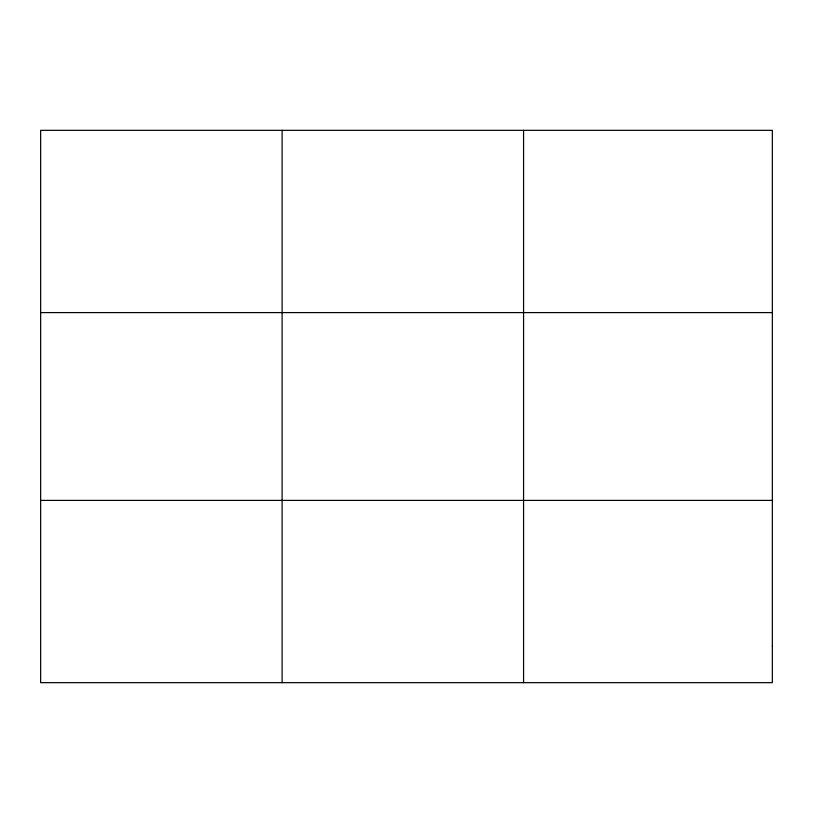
<?xml version="1.0" encoding="UTF-8"?>
<svg xmlns="http://www.w3.org/2000/svg" width="813" height="813" viewBox="0 0 813 813"><rect width="100%" height="100%" fill="white"/><g stroke="black" fill="none" stroke-linecap="round" stroke-linejoin="round"><path stroke-width="1.22" d="M282.111 682.666L282.111 130.334M523.572 682.666L523.572 130.334M40.65 312.599L772.35 312.599M40.65 500.401L772.35 500.401M772.35 646.213L772.35 682.666L40.65 682.666L40.65 130.334L772.35 130.334L772.35 646.213"/></g></svg>
